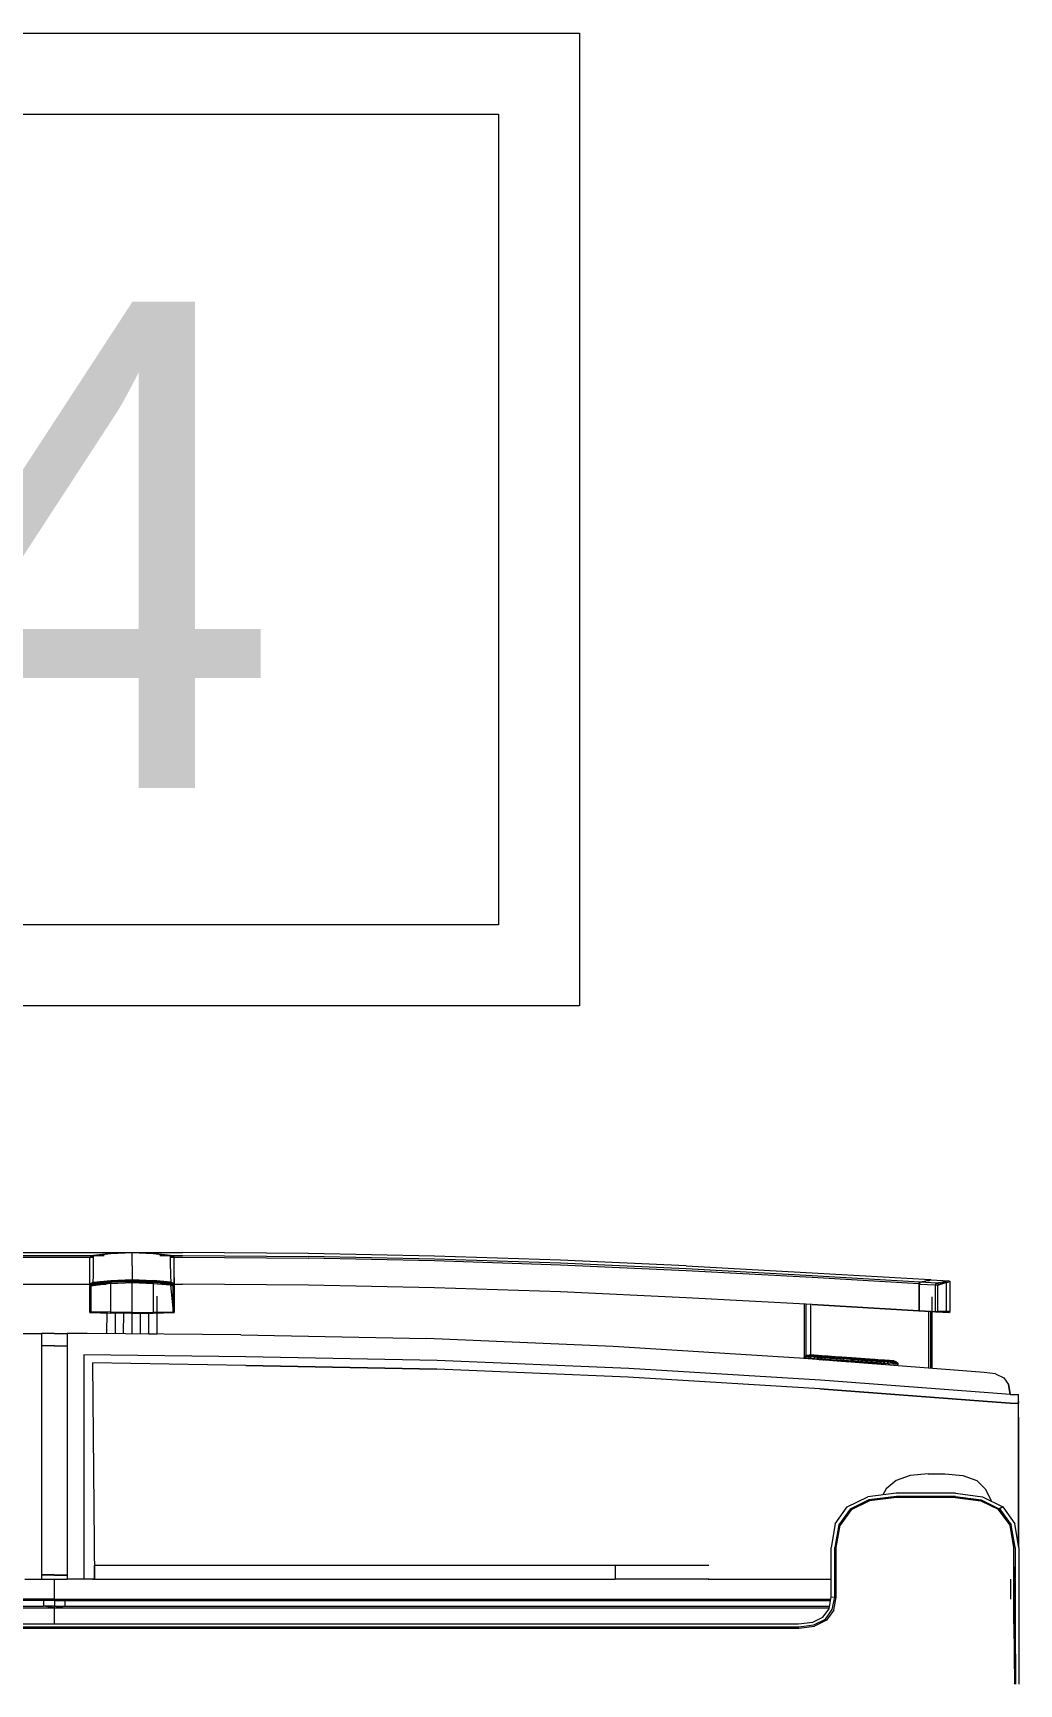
# Model space of a CAD drawing. Header units: inches. Extents: x 1 to 4333, y -575 to 1753.
# Drawn here: x 3169.33 to 3187.59, y 1584.82 to 1615.37 of the extents above; entities that cross this region are included whole.
import ezdxf

# ---------------------------------------------------------------- set-up
doc = ezdxf.new("R2010")
doc.units = ezdxf.units.IN
doc.header["$MEASUREMENT"] = 0
for name, color, linetype, lineweight in [('A-ANNO-NOTE', 131, 'Continuous', 20), ('G-IMPT', 8, 'Continuous', 9), ('Q-SPCQ', 91, 'Continuous', 9)]:
    doc.layers.add(name, color=color, linetype=linetype, lineweight=lineweight)
doc.styles.add('Arial', font='arial.ttf', dxfattribs={"height": 9})

# ---------------------------------------------------------------- blocks, each defined once
blk = doc.blocks.new('GE French Door Ref GFE28HSKSS - r0010391v-1_dwg-V53-New Construction - Tel_Data_Elec Plan')
at = {"layer": 'G-IMPT'}
for p, q in [((35.654, -29.375), (35.664, -28.263)), ((35.682, -29.375), (35.686, -28.263)), ((35.75, -29.375), (35.75, -28.263)), ((4.104, -29.295), (31.677, -29.295)), ((4.106, -29.32), (31.675, -29.32)), ((31.675, -29.32), (31.954, -29.357)), ((31.677, -29.295), (31.965, -29.331)), ((4.111, -29.375), (31.67, -29.375)), ((17.89, -29.674), (17.89, -29.375)), ((17.89, -29.674), (17.89, -29.375)), ((31.67, -29.375), (31.933, -29.406)), ((31.933, -29.406), (32.121, -29.5)), ((31.954, -29.357), (32.165, -29.464)), ((32.189, -29.443), (31.965, -29.331)), ((32.121, -29.5), (32.234, -29.656)), ((32.165, -29.464), (32.294, -29.639)), ((32.325, -29.629), (32.189, -29.443)), ((32.325, -29.629), (32.367, -29.867)), ((35.666, -29.375), (35.654, -30.786)), ((35.654, -29.375), (35.654, -30.786)), ((35.681, -30.788), (35.682, -29.375)), ((35.75, -30.792), (35.75, -29.375)), ((17.89, -29.834), (3.516, -29.834)), ((17.693, -29.807), (3.521, -29.807)), ((3.539, -29.701), (17.693, -29.701)), ((3.544, -29.674), (17.89, -29.674)), ((17.89, -29.674), (17.693, -29.701)), ((17.693, -29.807), (17.693, -29.701)), ((17.891, -29.701), (17.693, -29.701)), ((17.89, -29.834), (17.693, -29.807)), ((17.891, -29.807), (17.693, -29.807)), ((17.89, -29.674), (17.891, -29.701)), ((17.89, -29.674), (17.891, -29.701)), ((17.89, -29.674), (32.237, -29.674)), ((17.89, -29.674), (18.088, -29.701)), ((17.89, -29.834), (17.891, -29.807)), ((17.89, -29.834), (17.891, -29.807)), ((17.89, -29.834), (18.088, -29.807)), ((17.89, -30.201), (17.89, -29.834)), ((17.89, -30.201), (17.89, -29.834)), ((17.89, -29.834), (32.265, -29.834)), ((17.891, -29.674), (17.891, -29.701)), ((17.891, -29.674), (17.891, -29.701)), ((17.891, -29.807), (17.891, -29.701)), ((17.891, -29.807), (17.891, -29.701)), ((17.891, -29.701), (18.088, -29.701)), ((17.891, -29.834), (17.891, -29.807)), ((17.891, -29.834), (17.891, -29.807)), ((17.891, -29.807), (18.088, -29.807)), ((18.088, -29.807), (18.088, -29.701)), ((18.088, -29.701), (32.242, -29.701)), ((18.088, -29.807), (32.26, -29.807)), ((32.234, -29.656), (32.272, -29.875)), ((32.272, -29.875), (32.367, -29.867)), ((32.272, -29.875), (32.272, -30.792)), ((32.294, -29.639), (32.338, -29.871)), ((32.338, -29.871), (32.341, -30.788)), ((32.367, -29.867), (32.368, -30.786)), ((35.591, -30.201), (35.591, -29.834)), ((17.342, -30.201), (17.65, -30.201)), ((17.65, -32.262), (17.65, -30.201)), ((17.65, -30.201), (17.89, -30.201)), ((17.89, -30.201), (18.131, -30.201)), ((18.131, -34.278), (18.131, -30.201)), ((18.439, -30.201), (18.131, -30.201)), ((18.511, -30.201), (18.439, -30.201)), ((18.439, -34.355), (18.439, -30.201)), ((18.632, -30.201), (18.511, -30.201)), ((18.596, -34.207), (18.632, -30.201)), ((18.596, -34.207), (18.632, -30.201)), ((18.597, -30.201), (18.632, -30.201)), ((18.632, -30.201), (28.276, -30.201)), ((18.632, -30.201), (18.632, -30.459)), ((30.009, -30.201), (28.276, -30.201)), ((28.276, -30.459), (28.276, -30.201)), ((29.995, -30.201), (32.071, -30.201)), ((32.071, -30.201), (32.272, -30.201)), ((17.89, -30.277), (17.65, -30.277)), ((17.89, -30.282), (17.65, -30.282)), ((17.89, -30.277), (18.131, -30.277)), ((17.89, -30.282), (18.131, -30.282)), ((28.276, -30.459), (18.632, -30.459)), ((30.009, -30.459), (28.276, -30.459)), ((32.347, -31.229), (32.272, -30.792)), ((32.414, -31.209), (32.341, -30.788)), ((32.368, -30.786), (32.438, -31.203)), ((35.654, -30.786), (35.584, -31.203)), ((35.681, -30.788), (35.607, -31.209)), ((35.75, -30.792), (35.675, -31.229)), ((35.744, -30.827), (35.744, -33.461)), ((35.75, -30.792), (35.75, -33.12)), ((32.347, -31.229), (32.572, -31.542)), ((32.624, -31.499), (32.414, -31.209)), ((32.641, -31.485), (32.438, -31.203)), ((35.584, -31.203), (35.367, -31.501)), ((35.376, -31.49), (35.584, -31.203)), ((35.376, -31.49), (35.584, -31.203)), ((35.398, -31.499), (35.607, -31.209)), ((35.449, -31.542), (35.675, -31.229)), ((32.572, -31.542), (32.949, -31.729)), ((32.972, -31.673), (32.624, -31.499)), ((32.981, -31.654), (32.641, -31.485)), ((33.475, -31.792), (32.949, -31.729)), ((33.48, -31.734), (32.972, -31.673)), ((33.482, -31.712), (32.981, -31.654)), ((33.288, -31.876), (33.23, -31.763)), ((34.572, -31.734), (33.48, -31.734)), ((34.571, -31.712), (33.482, -31.712)), ((34.571, -31.712), (35.041, -31.654)), ((34.572, -31.734), (35.049, -31.673)), ((34.577, -31.792), (35.073, -31.729)), ((35.041, -31.654), (35.376, -31.49)), ((35.049, -31.673), (35.398, -31.499)), ((35.073, -31.729), (35.449, -31.542)), ((35.123, -31.876), (35.234, -31.661)), ((35.449, -31.542), (35.367, -31.501)), ((35.449, -31.542), (35.376, -31.49)), ((33.474, -32.03), (33.288, -31.876)), ((33.733, -32.123), (33.474, -32.03)), ((34.577, -31.792), (33.475, -31.792)), ((34.708, -32.123), (34.968, -32.03)), ((34.968, -32.03), (35.123, -31.876)), ((17.65, -34.278), (17.65, -32.262)), ((34.067, -32.154), (33.733, -32.123)), ((34.067, -32.154), (34.375, -32.154)), ((34.375, -32.154), (34.708, -32.123)), ((35.75, -33.12), (35.744, -33.125)), ((35.75, -33.12), (35.744, -33.125)), ((35.744, -33.12), (35.75, -33.12)), ((35.75, -33.196), (35.744, -33.201)), ((35.75, -33.196), (35.744, -33.201)), ((35.75, -33.196), (35.744, -33.201)), ((35.75, -33.196), (35.744, -33.201)), ((35.75, -33.196), (35.744, -33.196)), ((35.75, -33.12), (35.75, -33.196)), ((32.061, -33.726), (35.169, -33.491)), ((35.169, -33.491), (32.061, -33.726)), ((35.169, -33.491), (35.588, -33.461)), ((35.588, -33.461), (35.169, -33.491)), ((35.588, -33.461), (35.744, -33.461)), ((35.588, -33.461), (35.744, -33.461)), ((35.744, -33.492), (35.744, -33.461)), ((35.744, -33.461), (35.744, -33.56)), ((35.744, -33.56), (35.744, -33.62)), ((32.061, -33.726), (28.516, -33.943)), ((32.061, -33.726), (28.516, -33.943)), ((32.077, -33.885), (28.528, -34.102)), ((35.186, -33.65), (32.077, -33.885)), ((35.588, -33.62), (35.186, -33.65)), ((35.467, -33.928), (35.558, -33.803)), ((35.558, -33.802), (35.588, -33.627)), ((35.558, -33.802), (35.588, -33.627)), ((35.588, -33.628), (35.558, -33.803)), ((35.558, -33.803), (35.588, -33.628)), ((35.588, -33.62), (35.744, -33.62)), ((21.436, -34.159), (18.596, -34.207)), ((21.436, -34.159), (18.596, -34.207)), ((24.971, -34.087), (21.436, -34.159)), ((21.436, -34.159), (24.971, -34.087)), ((28.516, -33.943), (24.971, -34.087)), ((28.516, -33.943), (24.971, -34.087)), ((28.528, -34.102), (24.978, -34.247)), ((35.106, -34.028), (31.686, -34.293)), ((32.176, -34.259), (33.255, -34.183)), ((32.176, -34.259), (33.262, -34.183)), ((32.176, -34.259), (33.255, -34.183)), ((32.176, -34.259), (33.235, -34.185)), ((32.176, -34.259), (33.235, -34.185)), ((32.176, -34.259), (33.11, -34.194)), ((32.176, -34.259), (33.11, -34.194)), ((32.176, -34.259), (33.049, -34.198)), ((32.176, -34.259), (33.049, -34.198)), ((32.176, -34.259), (32.904, -34.208)), ((32.176, -34.259), (32.821, -34.214)), ((33.049, -34.198), (32.237, -34.255)), ((33.049, -34.198), (32.306, -34.25)), ((32.306, -34.25), (32.904, -34.208)), ((32.382, -34.244), (32.821, -34.214)), ((32.716, -34.232), (32.714, -34.21)), ((32.95, -34.216), (32.834, -34.224)), ((32.838, -34.227), (33.022, -34.214)), ((32.84, -34.224), (32.839, -34.201)), ((32.895, -34.22), (32.893, -34.197)), ((32.948, -34.216), (32.895, -34.22)), ((32.969, -34.215), (32.911, -34.219)), ((32.96, -34.215), (32.911, -34.219)), ((32.916, -34.218), (32.914, -34.196)), ((32.965, -34.215), (32.914, -34.218)), ((32.948, -34.216), (32.914, -34.218)), ((32.969, -34.215), (32.916, -34.218)), ((33.013, -34.212), (32.931, -34.217)), ((33.013, -34.212), (32.94, -34.217)), ((32.95, -34.216), (32.94, -34.217)), ((32.965, -34.215), (32.969, -34.215)), ((33.069, -34.208), (33.012, -34.212)), ((33.012, -34.212), (33.068, -34.208)), ((33.013, -34.212), (33.069, -34.208)), ((33.069, -34.208), (33.015, -34.211)), ((33.022, -34.214), (33.016, -34.243)), ((33.022, -34.214), (33.016, -34.243)), ((33.022, -34.214), (33.188, -34.202)), ((33.025, -34.214), (33.038, -34.241)), ((33.025, -34.214), (33.038, -34.241)), ((33.137, -34.203), (33.059, -34.208)), ((33.111, -34.205), (33.059, -34.208)), ((33.083, -34.207), (33.059, -34.208)), ((33.068, -34.208), (33.127, -34.204)), ((33.153, -34.202), (33.071, -34.208)), ((33.137, -34.203), (33.071, -34.208)), ((33.071, -34.208), (33.09, -34.206)), ((33.155, -34.202), (33.072, -34.207)), ((33.116, -34.204), (33.072, -34.207)), ((33.16, -34.201), (33.09, -34.206)), ((33.097, -34.206), (33.14, -34.203)), ((33.16, -34.201), (33.107, -34.205)), ((33.107, -34.205), (33.112, -34.205)), ((33.112, -34.205), (33.14, -34.203)), ((33.116, -34.204), (33.155, -34.202)), ((33.121, -34.207), (33.138, -34.234)), ((33.121, -34.207), (33.138, -34.234)), ((33.183, -34.2), (33.127, -34.204)), ((33.154, -34.202), (33.14, -34.203)), ((33.183, -34.2), (33.149, -34.202)), ((33.16, -34.201), (33.154, -34.202)), ((33.201, -34.198), (33.16, -34.201)), ((33.183, -34.2), (33.16, -34.201)), ((33.173, -34.2), (33.171, -34.178)), ((33.207, -34.198), (33.172, -34.2)), ((33.173, -34.2), (33.172, -34.2)), ((33.188, -34.202), (33.178, -34.232)), ((33.188, -34.202), (33.178, -34.232)), ((33.183, -34.2), (33.201, -34.198)), ((33.188, -34.202), (33.326, -34.192)), ((33.194, -34.202), (33.213, -34.229)), ((33.194, -34.202), (33.213, -34.229)), ((33.201, -34.198), (33.207, -34.198)), ((33.207, -34.198), (33.201, -34.198)), ((33.207, -34.198), (33.206, -34.176)), ((33.239, -34.199), (33.26, -34.226)), ((33.239, -34.199), (33.26, -34.226)), ((33.255, -34.197), (33.275, -34.225)), ((33.326, -34.192), (33.313, -34.222)), ((33.326, -34.192), (33.313, -34.222)), ((33.313, -34.222), (33.415, -34.215)), ((33.415, -34.215), (33.313, -34.222)), ((33.326, -34.192), (33.43, -34.185)), ((33.395, -34.232), (33.415, -34.215)), ((33.395, -34.232), (33.415, -34.215)), ((33.43, -34.185), (33.415, -34.215)), ((33.43, -34.185), (33.415, -34.215)), ((33.415, -34.215), (33.479, -34.211)), ((33.479, -34.211), (33.415, -34.215)), ((33.43, -34.185), (33.495, -34.181)), ((33.495, -34.181), (33.43, -34.185)), ((33.456, -34.228), (33.479, -34.211)), ((33.456, -34.228), (33.479, -34.211)), ((33.477, -34.226), (33.5, -34.209)), ((33.495, -34.181), (33.479, -34.211)), ((33.495, -34.181), (33.479, -34.211)), ((33.479, -34.211), (33.5, -34.209)), ((33.5, -34.209), (33.479, -34.211)), ((33.495, -34.181), (33.517, -34.179)), ((33.517, -34.179), (33.495, -34.181)), ((33.517, -34.179), (33.5, -34.209)), ((34.078, -34.107), (34.078, -35.157)), ((34.115, -34.104), (34.115, -35.154)), ((34.138, -34.103), (34.138, -35.153)), ((34.145, -34.102), (34.145, -35.43)), ((35.317, -34.003), (35.106, -34.028)), ((35.317, -34.003), (35.467, -33.928)), ((17.65, -34.748), (17.65, -34.278)), ((17.89, -34.519), (17.65, -34.518)), ((17.89, -34.519), (18.131, -34.518)), ((18.131, -34.748), (18.131, -34.278)), ((21.439, -34.319), (18.439, -34.355)), ((24.978, -34.247), (21.439, -34.319)), ((28.234, -34.51), (24.783, -34.654)), ((31.686, -34.293), (28.234, -34.51)), ((31.793, -34.3), (31.771, -34.301)), ((31.771, -34.301), (31.793, -34.3)), ((31.771, -34.301), (31.791, -34.329)), ((31.776, -34.286), (31.777, -35.293)), ((31.813, -34.327), (31.791, -34.329)), ((31.791, -34.329), (31.813, -34.327)), ((31.817, -34.342), (31.791, -34.329)), ((31.857, -34.295), (31.793, -34.3)), ((31.793, -34.3), (31.857, -34.295)), ((31.793, -34.3), (31.813, -34.327)), ((31.793, -34.3), (31.813, -34.327)), ((31.807, -34.283), (31.807, -35.291)), ((31.876, -34.323), (31.813, -34.327)), ((31.813, -34.327), (31.876, -34.323)), ((31.838, -34.341), (31.813, -34.327)), ((31.838, -34.341), (31.813, -34.327)), ((31.838, -34.341), (31.817, -34.342)), ((31.817, -34.342), (31.838, -34.341)), ((31.863, -34.351), (31.817, -34.342)), ((31.899, -34.336), (31.838, -34.341)), ((31.838, -34.341), (31.899, -34.336)), ((31.857, -34.295), (31.961, -34.288)), ((31.857, -34.295), (31.876, -34.323)), ((31.857, -34.295), (31.876, -34.323)), ((31.863, -34.351), (31.966, -34.344)), ((31.949, -34.345), (31.863, -34.351)), ((31.882, -34.35), (31.863, -34.351)), ((31.863, -34.351), (31.882, -34.35)), ((31.978, -34.315), (31.876, -34.323)), ((31.876, -34.323), (31.978, -34.315)), ((31.899, -34.336), (31.876, -34.323)), ((31.899, -34.336), (31.876, -34.323)), ((31.882, -34.35), (32.018, -34.34)), ((31.966, -34.344), (31.882, -34.35)), ((31.966, -34.344), (31.882, -34.35)), ((31.94, -34.345), (31.882, -34.35)), ((31.882, -34.35), (31.949, -34.345)), ((31.882, -34.35), (31.94, -34.345)), ((31.899, -34.292), (31.899, -35.291)), ((31.998, -34.33), (31.899, -34.336)), ((31.899, -34.336), (31.998, -34.33)), ((31.94, -34.345), (32.101, -34.334)), ((31.94, -34.345), (32.034, -34.339)), ((32.034, -34.339), (31.94, -34.345)), ((32.018, -34.34), (31.94, -34.345)), ((32.018, -34.34), (31.94, -34.345)), ((31.949, -34.345), (31.993, -34.33)), ((31.966, -34.344), (31.949, -34.345)), ((31.949, -34.345), (31.966, -34.344)), ((31.961, -34.288), (32.099, -34.278)), ((31.961, -34.288), (31.978, -34.315)), ((31.961, -34.288), (31.978, -34.315)), ((32.018, -34.34), (31.966, -34.344)), ((31.966, -34.344), (32.018, -34.34)), ((32.113, -34.306), (31.978, -34.315)), ((31.978, -34.315), (32.113, -34.306)), ((31.998, -34.33), (31.978, -34.315)), ((31.998, -34.33), (31.978, -34.315)), ((32.016, -34.313), (31.993, -34.33)), ((32.009, -34.329), (31.993, -34.33)), ((31.993, -34.33), (32.009, -34.329)), ((32.129, -34.32), (31.998, -34.33)), ((31.998, -34.33), (32.129, -34.32)), ((32.032, -34.312), (32.009, -34.329)), ((32.032, -34.312), (32.009, -34.329)), ((32.058, -34.325), (32.009, -34.329)), ((32.009, -34.329), (32.058, -34.325)), ((32.033, -34.283), (32.016, -34.313)), ((32.032, -34.312), (32.016, -34.313)), ((32.016, -34.313), (32.032, -34.312)), ((32.101, -34.334), (32.018, -34.34)), ((32.018, -34.34), (32.101, -34.334)), ((32.123, -34.263), (32.024, -34.269)), ((32.123, -34.263), (32.03, -34.269)), ((32.123, -34.263), (32.03, -34.269)), ((32.048, -34.282), (32.032, -34.312)), ((32.048, -34.282), (32.032, -34.312)), ((32.078, -34.308), (32.032, -34.312)), ((32.032, -34.312), (32.078, -34.308)), ((32.034, -34.339), (32.212, -34.327)), ((32.158, -34.33), (32.034, -34.339)), ((32.034, -34.339), (32.158, -34.33)), ((32.101, -34.334), (32.034, -34.339)), ((32.05, -34.268), (32.123, -34.263)), ((32.123, -34.263), (32.05, -34.268)), ((32.078, -34.308), (32.058, -34.325)), ((32.078, -34.308), (32.058, -34.325)), ((32.135, -34.32), (32.058, -34.325)), ((32.058, -34.325), (32.135, -34.32)), ((32.08, -34.277), (32.078, -34.254)), ((32.093, -34.279), (32.078, -34.308)), ((32.093, -34.279), (32.078, -34.308)), ((32.153, -34.303), (32.078, -34.308)), ((32.078, -34.308), (32.153, -34.303)), ((32.08, -34.277), (32.114, -34.274)), ((32.123, -34.263), (32.081, -34.265)), ((32.099, -34.278), (32.265, -34.267)), ((32.099, -34.278), (32.113, -34.306)), ((32.099, -34.278), (32.113, -34.306)), ((32.212, -34.327), (32.101, -34.334)), ((32.101, -34.334), (32.212, -34.327)), ((32.158, -34.33), (32.101, -34.334)), ((32.104, -34.275), (32.148, -34.272)), ((32.104, -34.275), (32.138, -34.273)), ((32.104, -34.275), (32.132, -34.273)), ((32.275, -34.295), (32.113, -34.306)), ((32.113, -34.306), (32.275, -34.295)), ((32.129, -34.32), (32.113, -34.306)), ((32.129, -34.32), (32.113, -34.306)), ((32.114, -34.274), (32.121, -34.274)), ((32.121, -34.274), (32.138, -34.273)), ((32.13, -34.273), (32.129, -34.251)), ((32.287, -34.309), (32.129, -34.32)), ((32.129, -34.32), (32.287, -34.309)), ((32.13, -34.273), (32.19, -34.269)), ((32.132, -34.273), (32.13, -34.273)), ((32.13, -34.273), (32.138, -34.273)), ((32.132, -34.273), (32.207, -34.268)), ((32.132, -34.273), (32.19, -34.269)), ((32.132, -34.273), (32.171, -34.27)), ((32.132, -34.273), (32.178, -34.27)), ((32.132, -34.273), (32.138, -34.273)), ((32.153, -34.303), (32.135, -34.32)), ((32.153, -34.303), (32.135, -34.32)), ((32.239, -34.313), (32.135, -34.32)), ((32.135, -34.32), (32.239, -34.313)), ((32.138, -34.273), (32.224, -34.267)), ((32.138, -34.273), (32.184, -34.27)), ((32.149, -34.272), (32.178, -34.27)), ((32.149, -34.272), (32.184, -34.27)), ((32.152, -34.272), (32.224, -34.267)), ((32.152, -34.272), (32.178, -34.27)), ((32.166, -34.274), (32.153, -34.303)), ((32.166, -34.274), (32.153, -34.303)), ((32.253, -34.296), (32.153, -34.303)), ((32.153, -34.303), (32.253, -34.296)), ((32.158, -34.33), (32.344, -34.317)), ((32.158, -34.33), (32.307, -34.32)), ((32.307, -34.32), (32.158, -34.33)), ((32.171, -34.27), (32.218, -34.267)), ((32.176, -34.259), (32.734, -34.22)), ((32.176, -34.259), (32.464, -34.239)), ((32.176, -34.259), (32.382, -34.244)), ((32.178, -34.27), (32.224, -34.267)), ((32.178, -34.27), (32.184, -34.27)), ((32.184, -34.27), (32.207, -34.268)), ((32.344, -34.317), (32.212, -34.327)), ((32.212, -34.327), (32.344, -34.317)), ((32.307, -34.32), (32.212, -34.327)), ((32.218, -34.267), (32.274, -34.263)), ((32.253, -34.296), (32.239, -34.313)), ((32.253, -34.296), (32.239, -34.313)), ((32.363, -34.304), (32.239, -34.313)), ((32.239, -34.313), (32.363, -34.304)), ((32.251, -34.265), (32.305, -34.261)), ((32.274, -34.263), (32.251, -34.265)), ((32.263, -34.267), (32.253, -34.296)), ((32.263, -34.267), (32.253, -34.296)), ((32.372, -34.288), (32.253, -34.296)), ((32.253, -34.296), (32.372, -34.288)), ((32.265, -34.267), (32.449, -34.254)), ((32.265, -34.267), (32.275, -34.295)), ((32.265, -34.267), (32.275, -34.295)), ((32.274, -34.263), (32.362, -34.257)), ((32.274, -34.263), (32.337, -34.259)), ((32.274, -34.263), (32.305, -34.261)), ((32.456, -34.282), (32.275, -34.295)), ((32.275, -34.295), (32.456, -34.282)), ((32.287, -34.309), (32.275, -34.295)), ((32.287, -34.309), (32.275, -34.295)), ((32.462, -34.297), (32.287, -34.309)), ((32.287, -34.309), (32.462, -34.297)), ((32.473, -34.308), (32.307, -34.32)), ((32.307, -34.32), (32.473, -34.308)), ((32.344, -34.317), (32.307, -34.32)), ((32.344, -34.317), (32.307, -34.32)), ((32.318, -34.26), (32.369, -34.257)), ((32.318, -34.26), (32.37, -34.257)), ((32.318, -34.26), (32.326, -34.26)), ((32.326, -34.26), (32.354, -34.258)), ((32.337, -34.259), (32.406, -34.254)), ((32.338, -34.259), (32.376, -34.256)), ((32.342, -34.258), (32.376, -34.256)), ((32.343, -34.258), (32.379, -34.256)), ((32.343, -34.258), (32.358, -34.257)), ((32.492, -34.307), (32.344, -34.317)), ((32.344, -34.317), (32.492, -34.307)), ((32.349, -34.258), (32.419, -34.253)), ((32.354, -34.258), (32.398, -34.255)), ((32.354, -34.258), (32.376, -34.256)), ((32.358, -34.257), (32.463, -34.25)), ((32.358, -34.257), (32.416, -34.253)), ((32.358, -34.257), (32.388, -34.255)), ((32.372, -34.288), (32.363, -34.304)), ((32.372, -34.288), (32.363, -34.304)), ((32.501, -34.294), (32.363, -34.304)), ((32.363, -34.304), (32.501, -34.294)), ((32.37, -34.257), (32.387, -34.255)), ((32.379, -34.259), (32.372, -34.288)), ((32.379, -34.259), (32.372, -34.288)), ((32.506, -34.279), (32.372, -34.288)), ((32.372, -34.288), (32.506, -34.279)), ((32.376, -34.256), (32.374, -34.234)), ((32.379, -34.256), (32.376, -34.256)), ((32.376, -34.256), (32.383, -34.256)), ((32.387, -34.255), (32.419, -34.253)), ((32.388, -34.255), (32.463, -34.25)), ((32.391, -34.255), (32.419, -34.253)), ((32.398, -34.255), (32.446, -34.251)), ((32.406, -34.254), (32.476, -34.249)), ((32.406, -34.254), (32.479, -34.249)), ((32.406, -34.254), (32.439, -34.252)), ((32.416, -34.253), (32.463, -34.25)), ((32.418, -34.253), (32.463, -34.25)), ((32.418, -34.253), (32.421, -34.253)), ((32.419, -34.253), (32.468, -34.25)), ((32.42, -34.253), (32.467, -34.25)), ((32.421, -34.253), (32.463, -34.25)), ((32.435, -34.252), (32.493, -34.248)), ((32.435, -34.252), (32.477, -34.249)), ((32.446, -34.251), (32.491, -34.248)), ((32.644, -34.24), (32.449, -34.254)), ((32.449, -34.254), (32.456, -34.282)), ((32.449, -34.254), (32.456, -34.282)), ((32.453, -34.251), (32.472, -34.249)), ((32.453, -34.251), (32.464, -34.25)), ((32.456, -34.251), (32.513, -34.246)), ((32.456, -34.251), (32.493, -34.248)), ((32.646, -34.269), (32.456, -34.282)), ((32.646, -34.269), (32.456, -34.282)), ((32.462, -34.297), (32.456, -34.282)), ((32.462, -34.297), (32.456, -34.282)), ((32.525, -34.246), (32.457, -34.25)), ((32.647, -34.284), (32.462, -34.297)), ((32.647, -34.284), (32.462, -34.297)), ((32.467, -34.25), (32.463, -34.25)), ((32.734, -34.22), (32.464, -34.239)), ((32.537, -34.245), (32.468, -34.25)), ((32.648, -34.296), (32.473, -34.308)), ((32.648, -34.296), (32.473, -34.308)), ((32.648, -34.296), (32.473, -34.308)), ((32.476, -34.249), (32.479, -34.249)), ((32.477, -34.249), (32.493, -34.248)), ((32.511, -34.247), (32.478, -34.249)), ((32.481, -34.249), (32.559, -34.243)), ((32.488, -34.248), (32.533, -34.245)), ((32.489, -34.248), (32.528, -34.246)), ((32.489, -34.248), (32.495, -34.248)), ((32.491, -34.248), (32.525, -34.246)), ((32.55, -34.244), (32.492, -34.248)), ((32.648, -34.296), (32.492, -34.307)), ((32.648, -34.296), (32.492, -34.307)), ((32.648, -34.296), (32.492, -34.307)), ((32.493, -34.248), (32.513, -34.246)), ((32.528, -34.246), (32.495, -34.248)), ((32.506, -34.279), (32.501, -34.294)), ((32.506, -34.279), (32.501, -34.294)), ((32.647, -34.284), (32.501, -34.294)), ((32.647, -34.284), (32.501, -34.294)), ((32.511, -34.247), (32.502, -34.247)), ((32.508, -34.25), (32.506, -34.279)), ((32.508, -34.25), (32.506, -34.279)), ((32.646, -34.269), (32.506, -34.279)), ((32.646, -34.269), (32.506, -34.279)), ((32.55, -34.244), (32.512, -34.247)), ((32.556, -34.243), (32.516, -34.246)), ((32.551, -34.244), (32.521, -34.246)), ((32.58, -34.242), (32.532, -34.245)), ((32.549, -34.244), (32.533, -34.245)), ((32.585, -34.241), (32.537, -34.245)), ((32.59, -34.241), (32.537, -34.245)), ((32.551, -34.244), (32.549, -34.221)), ((32.593, -34.241), (32.549, -34.244)), ((32.549, -34.244), (32.557, -34.243)), ((32.55, -34.244), (32.59, -34.241)), ((32.551, -34.244), (32.55, -34.244)), ((32.551, -34.233), (32.734, -34.22)), ((32.551, -34.244), (32.596, -34.241)), ((32.556, -34.243), (32.612, -34.24)), ((32.559, -34.243), (32.643, -34.237)), ((32.56, -34.243), (32.643, -34.237)), ((32.6, -34.24), (32.56, -34.243)), ((32.614, -34.239), (32.569, -34.243)), ((32.612, -34.24), (32.572, -34.242)), ((32.577, -34.242), (32.619, -34.239)), ((32.58, -34.242), (32.585, -34.241)), ((32.627, -34.239), (32.583, -34.242)), ((32.59, -34.241), (32.772, -34.228)), ((32.59, -34.241), (32.725, -34.232)), ((32.59, -34.241), (32.646, -34.237)), ((32.59, -34.241), (32.621, -34.239)), ((32.593, -34.241), (32.602, -34.24)), ((32.637, -34.238), (32.594, -34.241)), ((32.627, -34.239), (32.594, -34.241)), ((32.596, -34.241), (32.599, -34.24)), ((32.596, -34.241), (32.596, -34.241)), ((32.599, -34.24), (32.614, -34.239)), ((32.602, -34.24), (32.601, -34.218)), ((32.605, -34.24), (32.652, -34.237)), ((32.644, -34.237), (32.611, -34.24)), ((32.612, -34.24), (32.657, -34.236)), ((32.612, -34.24), (32.627, -34.239)), ((32.619, -34.239), (32.652, -34.237)), ((32.727, -34.232), (32.621, -34.239)), ((32.644, -34.237), (32.624, -34.239)), ((32.697, -34.234), (32.627, -34.239)), ((32.637, -34.238), (32.644, -34.237)), ((32.643, -34.237), (32.742, -34.23)), ((32.727, -34.232), (32.643, -34.237)), ((32.644, -34.24), (32.838, -34.227)), ((32.644, -34.24), (32.646, -34.269)), ((32.644, -34.24), (32.646, -34.269)), ((32.644, -34.24), (32.646, -34.269)), ((32.644, -34.24), (32.646, -34.269)), ((32.645, -34.237), (32.646, -34.237)), ((32.646, -34.237), (32.772, -34.228)), ((32.646, -34.237), (32.662, -34.236)), ((32.646, -34.269), (32.836, -34.255)), ((32.836, -34.255), (32.646, -34.269)), ((32.646, -34.269), (32.786, -34.259)), ((32.786, -34.259), (32.646, -34.269)), ((32.646, -34.269), (32.647, -34.284)), ((32.647, -34.284), (32.646, -34.269)), ((32.647, -34.284), (32.646, -34.269)), ((32.646, -34.269), (32.647, -34.284)), ((32.647, -34.284), (32.831, -34.271)), ((32.831, -34.271), (32.647, -34.284)), ((32.647, -34.284), (32.792, -34.274)), ((32.792, -34.274), (32.647, -34.284)), ((32.648, -34.296), (32.822, -34.284)), ((32.822, -34.284), (32.648, -34.296)), ((32.822, -34.284), (32.648, -34.296)), ((32.648, -34.296), (32.803, -34.285)), ((32.648, -34.296), (32.803, -34.285)), ((32.803, -34.285), (32.648, -34.296)), ((32.653, -34.237), (32.701, -34.233)), ((32.653, -34.237), (32.707, -34.233)), ((32.654, -34.237), (32.709, -34.233)), ((32.657, -34.236), (32.697, -34.234)), ((32.662, -34.236), (32.681, -34.235)), ((32.716, -34.232), (32.67, -34.236)), ((32.715, -34.232), (32.67, -34.236)), ((32.673, -34.235), (32.707, -34.233)), ((32.681, -34.235), (32.747, -34.23)), ((32.693, -34.234), (32.74, -34.231)), ((32.693, -34.234), (32.718, -34.232)), ((32.698, -34.234), (32.772, -34.228)), ((32.698, -34.234), (32.743, -34.23)), ((32.709, -34.233), (32.773, -34.228)), ((32.712, -34.233), (32.747, -34.23)), ((32.718, -34.232), (32.74, -34.231)), ((32.726, -34.232), (32.725, -34.232)), ((32.726, -34.232), (32.774, -34.228)), ((32.727, -34.232), (32.806, -34.226)), ((32.742, -34.23), (32.806, -34.226)), ((32.743, -34.23), (32.761, -34.229)), ((32.749, -34.23), (32.747, -34.23)), ((32.749, -34.23), (32.782, -34.228)), ((32.759, -34.229), (32.802, -34.226)), ((32.761, -34.229), (32.788, -34.227)), ((32.765, -34.229), (32.818, -34.225)), ((32.765, -34.229), (32.818, -34.225)), ((32.767, -34.229), (32.799, -34.227)), ((32.767, -34.229), (32.791, -34.227)), ((32.77, -34.229), (32.818, -34.225)), ((32.77, -34.229), (32.785, -34.227)), ((32.771, -34.228), (32.818, -34.225)), ((32.773, -34.228), (32.851, -34.223)), ((32.774, -34.228), (32.784, -34.228)), ((32.78, -34.231), (32.786, -34.259)), ((32.78, -34.231), (32.786, -34.259)), ((32.784, -34.228), (32.802, -34.226)), ((32.785, -34.227), (32.807, -34.226)), ((32.786, -34.227), (32.836, -34.224)), ((32.786, -34.227), (32.802, -34.226)), ((32.786, -34.259), (32.919, -34.25)), ((32.919, -34.25), (32.786, -34.259)), ((32.786, -34.259), (32.792, -34.274)), ((32.786, -34.259), (32.792, -34.274)), ((32.792, -34.274), (32.93, -34.264)), ((32.93, -34.264), (32.792, -34.274)), ((32.794, -34.227), (32.836, -34.224)), ((32.794, -34.227), (32.824, -34.225)), ((32.799, -34.227), (32.871, -34.221)), ((32.799, -34.227), (32.822, -34.225)), ((32.799, -34.227), (32.808, -34.226)), ((32.802, -34.226), (32.822, -34.225)), ((32.856, -34.223), (32.803, -34.226)), ((32.988, -34.272), (32.803, -34.285)), ((32.951, -34.275), (32.803, -34.285)), ((32.803, -34.285), (32.951, -34.275)), ((32.806, -34.226), (32.851, -34.223)), ((32.806, -34.226), (32.834, -34.224)), ((32.806, -34.226), (32.809, -34.226)), ((32.806, -34.226), (32.809, -34.226)), ((32.807, -34.226), (32.84, -34.224)), ((32.809, -34.226), (32.851, -34.223)), ((32.82, -34.225), (32.849, -34.223)), ((32.871, -34.221), (32.822, -34.225)), ((32.822, -34.225), (32.836, -34.224)), ((32.822, -34.284), (32.988, -34.272)), ((32.988, -34.272), (32.822, -34.284)), ((32.88, -34.221), (32.824, -34.225)), ((32.882, -34.221), (32.826, -34.225)), ((32.856, -34.223), (32.826, -34.225)), ((32.831, -34.271), (32.836, -34.255)), ((32.831, -34.271), (32.836, -34.255)), ((32.831, -34.271), (33.007, -34.259)), ((33.007, -34.259), (32.831, -34.271)), ((32.836, -34.224), (32.88, -34.221)), ((32.838, -34.227), (32.836, -34.255)), ((32.838, -34.227), (32.836, -34.255)), ((32.836, -34.255), (33.016, -34.243)), ((33.016, -34.243), (32.836, -34.255)), ((32.84, -34.224), (32.84, -34.224)), ((32.882, -34.221), (32.844, -34.223)), ((32.882, -34.221), (32.847, -34.223)), ((32.876, -34.221), (32.849, -34.223)), ((32.851, -34.223), (32.931, -34.217)), ((32.881, -34.221), (32.851, -34.223)), ((32.895, -34.22), (32.852, -34.223)), ((32.916, -34.218), (32.874, -34.221)), ((32.874, -34.221), (32.898, -34.22)), ((32.882, -34.221), (32.874, -34.221)), ((32.882, -34.221), (32.895, -34.22)), ((32.888, -34.22), (32.898, -34.22)), ((32.888, -34.22), (32.892, -34.22)), ((32.895, -34.22), (32.892, -34.22)), ((32.945, -34.216), (32.898, -34.22)), ((32.909, -34.222), (32.919, -34.25)), ((32.909, -34.222), (32.919, -34.25)), ((32.919, -34.25), (33.038, -34.241)), ((33.038, -34.241), (32.919, -34.25)), ((32.919, -34.25), (32.93, -34.264)), ((32.919, -34.25), (32.93, -34.264)), ((32.93, -34.264), (33.054, -34.256)), ((33.054, -34.256), (32.93, -34.264)), ((33.137, -34.262), (32.951, -34.275)), ((32.951, -34.275), (33.083, -34.266)), ((33.083, -34.266), (32.951, -34.275)), ((32.951, -34.275), (32.988, -34.272)), ((32.951, -34.275), (32.988, -34.272)), ((32.988, -34.272), (33.137, -34.262)), ((33.137, -34.262), (32.988, -34.272)), ((32.988, -34.272), (33.083, -34.266)), ((33.007, -34.259), (33.016, -34.243)), ((33.007, -34.259), (33.016, -34.243)), ((33.007, -34.259), (33.164, -34.248)), ((33.164, -34.248), (33.007, -34.259)), ((33.016, -34.243), (33.178, -34.232)), ((33.178, -34.232), (33.016, -34.243)), ((33.038, -34.241), (33.138, -34.234)), ((33.138, -34.234), (33.038, -34.241)), ((33.038, -34.241), (33.054, -34.256)), ((33.038, -34.241), (33.054, -34.256)), ((33.054, -34.256), (33.158, -34.248)), ((33.158, -34.248), (33.054, -34.256)), ((33.083, -34.266), (33.194, -34.258)), ((33.194, -34.258), (33.083, -34.266)), ((33.137, -34.262), (33.261, -34.253)), ((33.261, -34.253), (33.137, -34.262)), ((33.138, -34.234), (33.213, -34.229)), ((33.213, -34.229), (33.138, -34.234)), ((33.138, -34.234), (33.158, -34.248)), ((33.138, -34.234), (33.158, -34.248)), ((33.158, -34.248), (33.236, -34.243)), ((33.236, -34.243), (33.158, -34.248)), ((33.164, -34.248), (33.178, -34.232)), ((33.164, -34.248), (33.178, -34.232)), ((33.164, -34.248), (33.296, -34.239)), ((33.296, -34.239), (33.164, -34.248)), ((33.178, -34.232), (33.313, -34.222)), ((33.313, -34.222), (33.178, -34.232)), ((33.194, -34.258), (33.277, -34.252)), ((33.277, -34.252), (33.194, -34.258)), ((33.213, -34.229), (33.26, -34.226)), ((33.26, -34.226), (33.213, -34.229)), ((33.213, -34.229), (33.236, -34.243)), ((33.213, -34.229), (33.236, -34.243)), ((33.236, -34.243), (33.284, -34.24)), ((33.284, -34.24), (33.236, -34.243)), ((33.26, -34.226), (33.275, -34.225)), ((33.275, -34.225), (33.26, -34.226)), ((33.26, -34.226), (33.284, -34.24)), ((33.26, -34.226), (33.284, -34.24)), ((33.261, -34.253), (33.355, -34.247)), ((33.355, -34.247), (33.261, -34.253)), ((33.275, -34.225), (33.301, -34.238)), ((33.413, -34.242), (33.277, -34.252)), ((33.277, -34.252), (33.355, -34.247)), ((33.277, -34.252), (33.329, -34.248)), ((33.329, -34.248), (33.277, -34.252)), ((33.284, -34.24), (33.301, -34.238)), ((33.301, -34.238), (33.284, -34.24)), ((33.296, -34.239), (33.313, -34.222)), ((33.296, -34.239), (33.313, -34.222)), ((33.296, -34.239), (33.395, -34.232)), ((33.395, -34.232), (33.296, -34.239)), ((33.346, -34.247), (33.301, -34.238)), ((33.433, -34.241), (33.329, -34.248)), ((33.355, -34.247), (33.329, -34.248)), ((33.329, -34.248), (33.346, -34.247)), ((33.346, -34.247), (33.329, -34.248)), ((33.346, -34.247), (33.433, -34.241)), ((33.413, -34.242), (33.346, -34.247)), ((33.355, -34.247), (33.413, -34.242)), ((33.413, -34.242), (33.355, -34.247)), ((33.395, -34.232), (33.456, -34.228)), ((33.456, -34.228), (33.395, -34.232)), ((33.413, -34.242), (33.433, -34.241)), ((33.433, -34.241), (33.413, -34.242)), ((33.433, -34.241), (33.477, -34.226)), ((33.456, -34.228), (33.477, -34.226)), ((33.477, -34.226), (33.456, -34.228)), ((17.281, -34.746), (17.65, -34.748)), ((17.89, -34.524), (17.65, -34.523)), ((17.89, -34.75), (17.65, -34.748)), ((17.89, -34.524), (18.131, -34.523)), ((17.89, -34.75), (18.131, -34.748)), ((18.5, -34.746), (18.131, -34.748)), ((21.342, -34.726), (18.5, -34.746)), ((18.865, -34.743), (18.866, -35.142)), ((19.02, -34.742), (19.02, -35.14)), ((19.174, -34.741), (19.175, -35.139)), ((19.329, -34.74), (19.329, -35.138)), ((19.484, -34.739), (19.484, -35.139)), ((19.793, -34.738), (19.638, -34.738)), ((19.638, -34.738), (19.638, -35.14)), ((19.793, -34.738), (19.793, -35.142)), ((19.793, -34.738), (19.793, -35.438)), ((21.342, -34.726), (24.783, -34.654)), ((18.546, -35.135), (18.938, -35.127)), ((18.546, -35.135), (18.866, -35.129)), ((19.329, -35.125), (18.938, -35.127)), ((18.938, -35.127), (18.938, -35.141)), ((19.329, -35.125), (19.721, -35.127)), ((19.329, -35.125), (19.329, -35.138)), ((19.721, -35.127), (20.112, -35.135)), ((19.721, -35.127), (19.721, -35.141)), ((19.793, -35.129), (20.112, -35.135)), ((18.546, -35.135), (18.546, -35.152)), ((18.546, -35.135), (18.546, -35.633)), ((18.546, -35.135), (18.568, -35.148)), ((18.546, -35.167), (18.546, -35.212)), ((18.938, -35.141), (18.568, -35.148)), ((18.568, -35.623), (18.568, -35.148)), ((19.329, -35.138), (18.938, -35.141)), ((18.938, -35.141), (18.938, -35.676)), ((19.329, -35.138), (19.329, -35.695)), ((19.329, -35.138), (19.721, -35.141)), ((19.721, -35.676), (19.721, -35.141)), ((19.721, -35.141), (20.09, -35.148)), ((20.039, -35.648), (20.09, -35.148)), ((20.09, -35.148), (20.112, -35.135)), ((20.09, -35.148), (20.091, -35.623)), ((20.112, -35.633), (20.112, -35.135)), ((20.112, -35.152), (20.112, -35.135)), ((20.112, -35.212), (20.112, -35.167)), ((29.59, -35.412), (27.259, -35.517)), ((31.922, -35.285), (29.59, -35.412)), ((31.922, -35.285), (34.109, -35.159)), ((31.922, -35.285), (34.046, -35.161)), ((31.922, -35.285), (34.046, -35.161)), ((31.922, -35.285), (34.046, -35.161)), ((31.922, -35.285), (34.046, -35.161)), ((33.898, -35.167), (31.922, -35.285)), ((33.898, -35.167), (31.922, -35.285)), ((31.922, -35.285), (33.898, -35.167)), ((33.898, -35.167), (34.046, -35.161)), ((33.898, -35.167), (34.046, -35.161)), ((33.898, -35.665), (33.898, -35.167)), ((33.898, -35.167), (33.914, -35.173)), ((34.205, -35.149), (33.91, -35.167)), ((33.91, -35.167), (34.205, -35.149)), ((33.91, -35.167), (33.91, -35.664)), ((34.046, -35.161), (34.109, -35.159)), ((34.109, -35.159), (34.046, -35.161)), ((34.109, -35.159), (34.119, -35.164)), ((34.12, -35.158), (34.449, -35.139)), ((34.376, -35.142), (34.205, -35.149)), ((34.205, -35.149), (34.376, -35.142)), ((34.205, -35.149), (34.243, -35.162)), ((34.205, -35.149), (34.205, -35.647)), ((34.405, -35.155), (34.243, -35.162)), ((34.243, -35.637), (34.243, -35.162)), ((34.449, -35.139), (34.376, -35.142)), ((34.449, -35.139), (34.376, -35.142)), ((34.376, -35.142), (34.405, -35.155)), ((34.376, -35.142), (34.405, -35.155)), ((34.478, -35.153), (34.405, -35.155)), ((34.405, -35.155), (34.405, -35.69)), ((34.449, -35.139), (34.478, -35.153)), ((34.478, -35.153), (34.478, -35.709)), ((17.258, -35.663), (18.546, -35.663)), ((18.568, -35.623), (18.546, -35.633)), ((18.546, -35.65), (18.546, -35.633)), ((18.546, -35.633), (18.612, -35.664)), ((18.546, -35.642), (18.546, -35.663)), ((18.546, -35.65), (18.612, -35.682)), ((18.546, -35.665), (18.559, -35.662)), ((18.546, -35.663), (18.848, -35.663)), ((18.546, -35.665), (18.546, -35.783)), ((18.546, -35.665), (18.546, -35.783)), ((18.546, -35.665), (18.612, -35.697)), ((18.546, -35.665), (18.612, -35.697)), ((18.559, -35.662), (18.617, -35.691)), ((18.561, -35.663), (18.617, -35.691)), ((18.938, -35.676), (18.568, -35.623)), ((18.568, -35.623), (18.62, -35.648)), ((18.62, -35.648), (18.612, -35.664)), ((18.866, -35.687), (18.612, -35.664)), ((18.612, -35.664), (18.612, -35.682)), ((18.938, -35.693), (18.612, -35.664)), ((18.612, -35.664), (18.612, -35.682)), ((18.938, -35.711), (18.612, -35.682)), ((18.938, -35.711), (18.612, -35.682)), ((18.612, -35.697), (18.617, -35.691)), ((18.612, -35.697), (18.617, -35.691)), ((18.612, -35.697), (18.616, -35.816)), ((18.612, -35.697), (18.938, -35.727)), ((18.943, -35.72), (18.617, -35.691)), ((18.943, -35.72), (18.617, -35.691)), ((18.938, -35.676), (18.62, -35.648)), ((18.866, -35.67), (18.792, -35.663)), ((18.866, -35.689), (18.903, -35.7)), ((19.02, -35.703), (18.903, -35.7)), ((18.938, -35.693), (18.938, -35.676)), ((18.938, -35.676), (19.329, -35.695)), ((19.329, -35.711), (18.938, -35.693)), ((19.329, -35.73), (18.938, -35.711)), ((19.329, -35.73), (18.938, -35.711)), ((18.938, -35.727), (18.943, -35.72)), ((18.938, -35.727), (18.943, -35.72)), ((18.938, -35.727), (19.329, -35.746)), ((18.943, -35.72), (19.334, -35.739)), ((18.943, -35.72), (19.334, -35.739)), ((19.175, -35.703), (19.02, -35.703)), ((19.329, -35.703), (19.175, -35.703)), ((19.175, -35.704), (19.329, -35.711)), ((19.329, -35.695), (19.721, -35.676)), ((19.329, -35.711), (19.721, -35.693)), ((19.329, -35.711), (19.329, -35.695)), ((19.484, -35.703), (19.329, -35.703)), ((19.329, -35.711), (19.484, -35.704)), ((19.329, -35.73), (19.721, -35.711)), ((19.329, -35.73), (19.721, -35.711)), ((19.329, -35.73), (19.329, -35.711)), ((19.329, -35.73), (19.329, -35.711)), ((19.329, -35.746), (19.721, -35.727)), ((19.329, -35.746), (19.334, -35.739)), ((19.334, -35.739), (19.726, -35.72)), ((19.334, -35.739), (19.726, -35.72)), ((19.334, -35.74), (19.334, -35.739)), ((19.644, -35.703), (19.484, -35.703)), ((19.644, -35.703), (19.756, -35.7)), ((19.721, -35.676), (20.039, -35.648)), ((20.047, -35.664), (19.721, -35.693)), ((19.721, -35.693), (19.721, -35.676)), ((20.046, -35.682), (19.721, -35.711)), ((19.721, -35.711), (20.046, -35.682)), ((20.046, -35.697), (19.721, -35.727)), ((19.721, -35.727), (19.726, -35.72)), ((20.047, -35.69), (19.726, -35.72)), ((20.047, -35.69), (19.726, -35.72)), ((19.793, -35.689), (19.756, -35.7)), ((20.047, -35.664), (19.793, -35.687)), ((20.112, -35.663), (19.867, -35.663)), ((20.039, -35.648), (20.091, -35.623)), ((20.047, -35.664), (20.039, -35.648)), ((20.043, -35.816), (20.046, -35.697)), ((20.046, -35.682), (20.112, -35.65)), ((20.046, -35.697), (20.099, -35.662)), ((20.046, -35.697), (20.099, -35.662)), ((20.047, -35.664), (20.046, -35.682)), ((20.047, -35.664), (20.046, -35.682)), ((20.112, -35.665), (20.046, -35.697)), ((20.112, -35.665), (20.046, -35.697)), ((20.046, -35.697), (20.047, -35.69)), ((20.046, -35.697), (20.047, -35.69)), ((20.047, -35.664), (20.112, -35.633)), ((20.099, -35.662), (20.047, -35.69)), ((20.099, -35.662), (20.047, -35.69)), ((20.112, -35.633), (20.091, -35.623)), ((20.112, -35.665), (20.099, -35.662)), ((20.112, -35.633), (20.112, -35.65)), ((20.112, -35.663), (20.112, -35.642)), ((20.112, -35.663), (20.264, -35.663)), ((20.112, -35.783), (20.112, -35.665)), ((20.112, -35.665), (20.112, -35.783)), ((22.596, -35.642), (20.264, -35.663)), ((24.927, -35.594), (22.596, -35.642)), ((27.259, -35.517), (24.927, -35.594)), ((33.898, -35.665), (31.922, -35.783)), ((33.915, -35.697), (31.922, -35.816)), ((33.898, -35.665), (33.914, -35.662)), ((33.898, -35.665), (33.915, -35.697)), ((33.91, -35.664), (34.205, -35.647)), ((33.91, -35.664), (33.927, -35.697)), ((33.915, -35.697), (34.046, -35.727)), ((34.224, -35.679), (33.927, -35.697)), ((34.057, -35.726), (33.927, -35.697)), ((34.046, -35.727), (34.109, -35.746)), ((34.12, -35.745), (34.057, -35.726)), ((34.12, -35.745), (34.057, -35.726)), ((34.119, -35.739), (34.066, -35.723)), ((34.067, -35.723), (34.119, -35.739)), ((34.109, -35.746), (34.119, -35.739)), ((34.12, -35.745), (34.449, -35.726)), ((34.243, -35.637), (34.205, -35.647)), ((34.205, -35.647), (34.224, -35.679)), ((34.224, -35.679), (34.257, -35.662)), ((34.257, -35.662), (34.224, -35.679)), ((34.376, -35.707), (34.224, -35.679)), ((34.405, -35.69), (34.243, -35.637)), ((34.405, -35.69), (34.257, -35.662)), ((34.405, -35.69), (34.257, -35.662)), ((34.376, -35.707), (34.405, -35.69)), ((34.376, -35.707), (34.405, -35.69)), ((34.449, -35.726), (34.376, -35.707)), ((34.449, -35.726), (34.376, -35.707)), ((34.405, -35.69), (34.478, -35.709)), ((34.449, -35.726), (34.478, -35.709)), ((18.546, -35.783), (18.546, -35.91)), ((18.546, -35.91), (18.546, -36.014)), ((18.546, -35.91), (18.546, -36.014)), ((18.546, -36.014), (18.546, -36.092)), ((18.546, -36.014), (18.546, -36.092)), ((18.616, -35.816), (18.616, -35.943)), ((18.616, -35.943), (18.616, -36.048)), ((18.616, -36.048), (18.616, -36.125)), ((19.329, -35.872), (19.329, -35.746)), ((19.329, -35.999), (19.329, -35.872)), ((19.329, -35.999), (19.329, -36.104)), ((20.043, -35.943), (20.043, -35.816)), ((20.043, -35.943), (20.043, -36.048)), ((20.043, -36.048), (20.043, -36.125)), ((20.112, -35.783), (20.112, -35.91)), ((20.112, -35.91), (20.112, -36.014)), ((20.112, -35.91), (20.112, -36.014)), ((20.112, -36.014), (20.112, -36.092)), ((20.112, -36.014), (20.112, -36.092)), ((27.259, -36.014), (24.927, -36.092)), ((27.259, -36.048), (24.927, -36.125)), ((29.59, -35.91), (27.259, -36.014)), ((29.59, -35.943), (27.259, -36.048)), ((29.59, -35.999), (27.259, -36.104)), ((31.922, -35.783), (29.59, -35.91)), ((31.922, -35.816), (29.59, -35.943)), ((29.59, -35.999), (31.922, -35.872)), ((31.922, -35.872), (34.109, -35.746)), ((15.466, -36.25), (20.264, -36.25)), ((16.991, -36.194), (18.813, -36.194)), ((17.188, -36.161), (18.616, -36.161)), ((18.546, -36.092), (18.546, -36.14)), ((18.546, -36.092), (18.546, -36.14)), ((18.546, -36.14), (18.546, -36.161)), ((18.546, -36.161), (18.546, -36.14)), ((18.546, -36.161), (18.616, -36.194)), ((18.546, -36.161), (18.616, -36.194)), ((18.616, -36.125), (18.616, -36.173)), ((18.616, -36.173), (18.616, -36.194)), ((18.616, -36.194), (18.616, -36.173)), ((18.938, -36.229), (18.616, -36.194)), ((18.616, -36.194), (18.938, -36.229)), ((18.938, -36.229), (19.329, -36.25)), ((19.329, -36.104), (19.329, -36.181)), ((19.329, -36.181), (19.329, -36.229)), ((19.329, -36.25), (19.721, -36.229)), ((19.329, -36.229), (19.329, -36.25)), ((19.721, -36.229), (20.043, -36.194)), ((20.043, -36.194), (19.721, -36.229)), ((19.845, -36.194), (20.264, -36.194)), ((20.043, -36.125), (20.043, -36.173)), ((20.112, -36.161), (20.043, -36.194)), ((20.043, -36.194), (20.112, -36.161)), ((20.043, -36.161), (20.264, -36.161)), ((20.043, -36.173), (20.043, -36.194)), ((20.043, -36.194), (20.043, -36.173)), ((20.112, -36.092), (20.112, -36.14)), ((20.112, -36.092), (20.112, -36.14)), ((20.112, -36.14), (20.112, -36.161)), ((20.112, -36.161), (20.112, -36.14)), ((20.264, -36.161), (22.596, -36.14)), ((20.264, -36.194), (22.596, -36.173)), ((22.596, -36.229), (20.264, -36.25)), ((24.927, -36.092), (22.596, -36.14)), ((24.927, -36.125), (22.596, -36.173)), ((24.927, -36.181), (22.596, -36.229)), ((27.259, -36.104), (24.927, -36.181))]:
    blk.add_line(p, q, dxfattribs=at)
blk = doc.blocks.new('GE French Door Ref GFE28HSKSS - GE French Door Ref GFE28HSKSS-V54-New Construction - Tel_Data_Elec Plan')
at = {"extrusion": (0, 0, -1), "zscale": -1, "rotation": 180}
blk.add_blockref('GE French Door Ref GFE28HSKSS - r0010391v-1_dwg-V53-New Construction - Tel_Data_Elec Plan', (17.875, -18.125), dxfattribs=at)
blk = doc.blocks.new('FORM Equipment_Fixture Tag - Square-214315-New Construction - Tel_Data_Elec Plan')
at = {"layer": 'A-ANNO-NOTE'}
for p, q in [((-0.09375, 0.09375), (0.09375, 0.09375)), ((-0.09375, 0.09375), (0.09375, 0.09375)), ((-0.09375, 0.09375), (0.09375, 0.09375)), ((-0.09375, 0.09375), (-0.09375, -0.09375)), ((0.09375, 0.09375), (0.09375, -0.09375)), ((-0.078125, 0.078125), (-0.078125, -0.078125)), ((-0.078125, 0.078125), (0.078125, 0.078125)), ((0.078125, 0.078125), (0.078125, -0.078125)), ((0.078125, -0.078125), (-0.078125, -0.078125)), ((0.09375, -0.09375), (-0.09375, -0.09375))]:
    blk.add_line(p, q, dxfattribs=at)

msp = doc.modelspace()

# ---------------------------------------------------------------- block references
at = {"layer": 'A-ANNO-NOTE', "xscale": 96, "yscale": 96, "zscale": 96}
msp.add_blockref('FORM Equipment_Fixture Tag - Square-214315-New Construction - Tel_Data_Elec Plan', (3170.448, 1606.366), dxfattribs=at)
at = {"layer": 'Q-SPCQ'}
msp.add_blockref('GE French Door Ref GFE28HSKSS - GE French Door Ref GFE28HSKSS-V54-New Construction - Tel_Data_Elec Plan', (3169.712, 1574.677), dxfattribs=at)

# ---------------------------------------------------------------- texts
at = {"layer": 'A-ANNO-NOTE', "lineweight": 9, "insert": (3166.926, 1610.394), "char_height": 9, "width": 8.484, "attachment_point": 1, "style": 'Arial'}
msp.add_mtext('4', dxfattribs=at)

doc.saveas('drawing.dxf')
